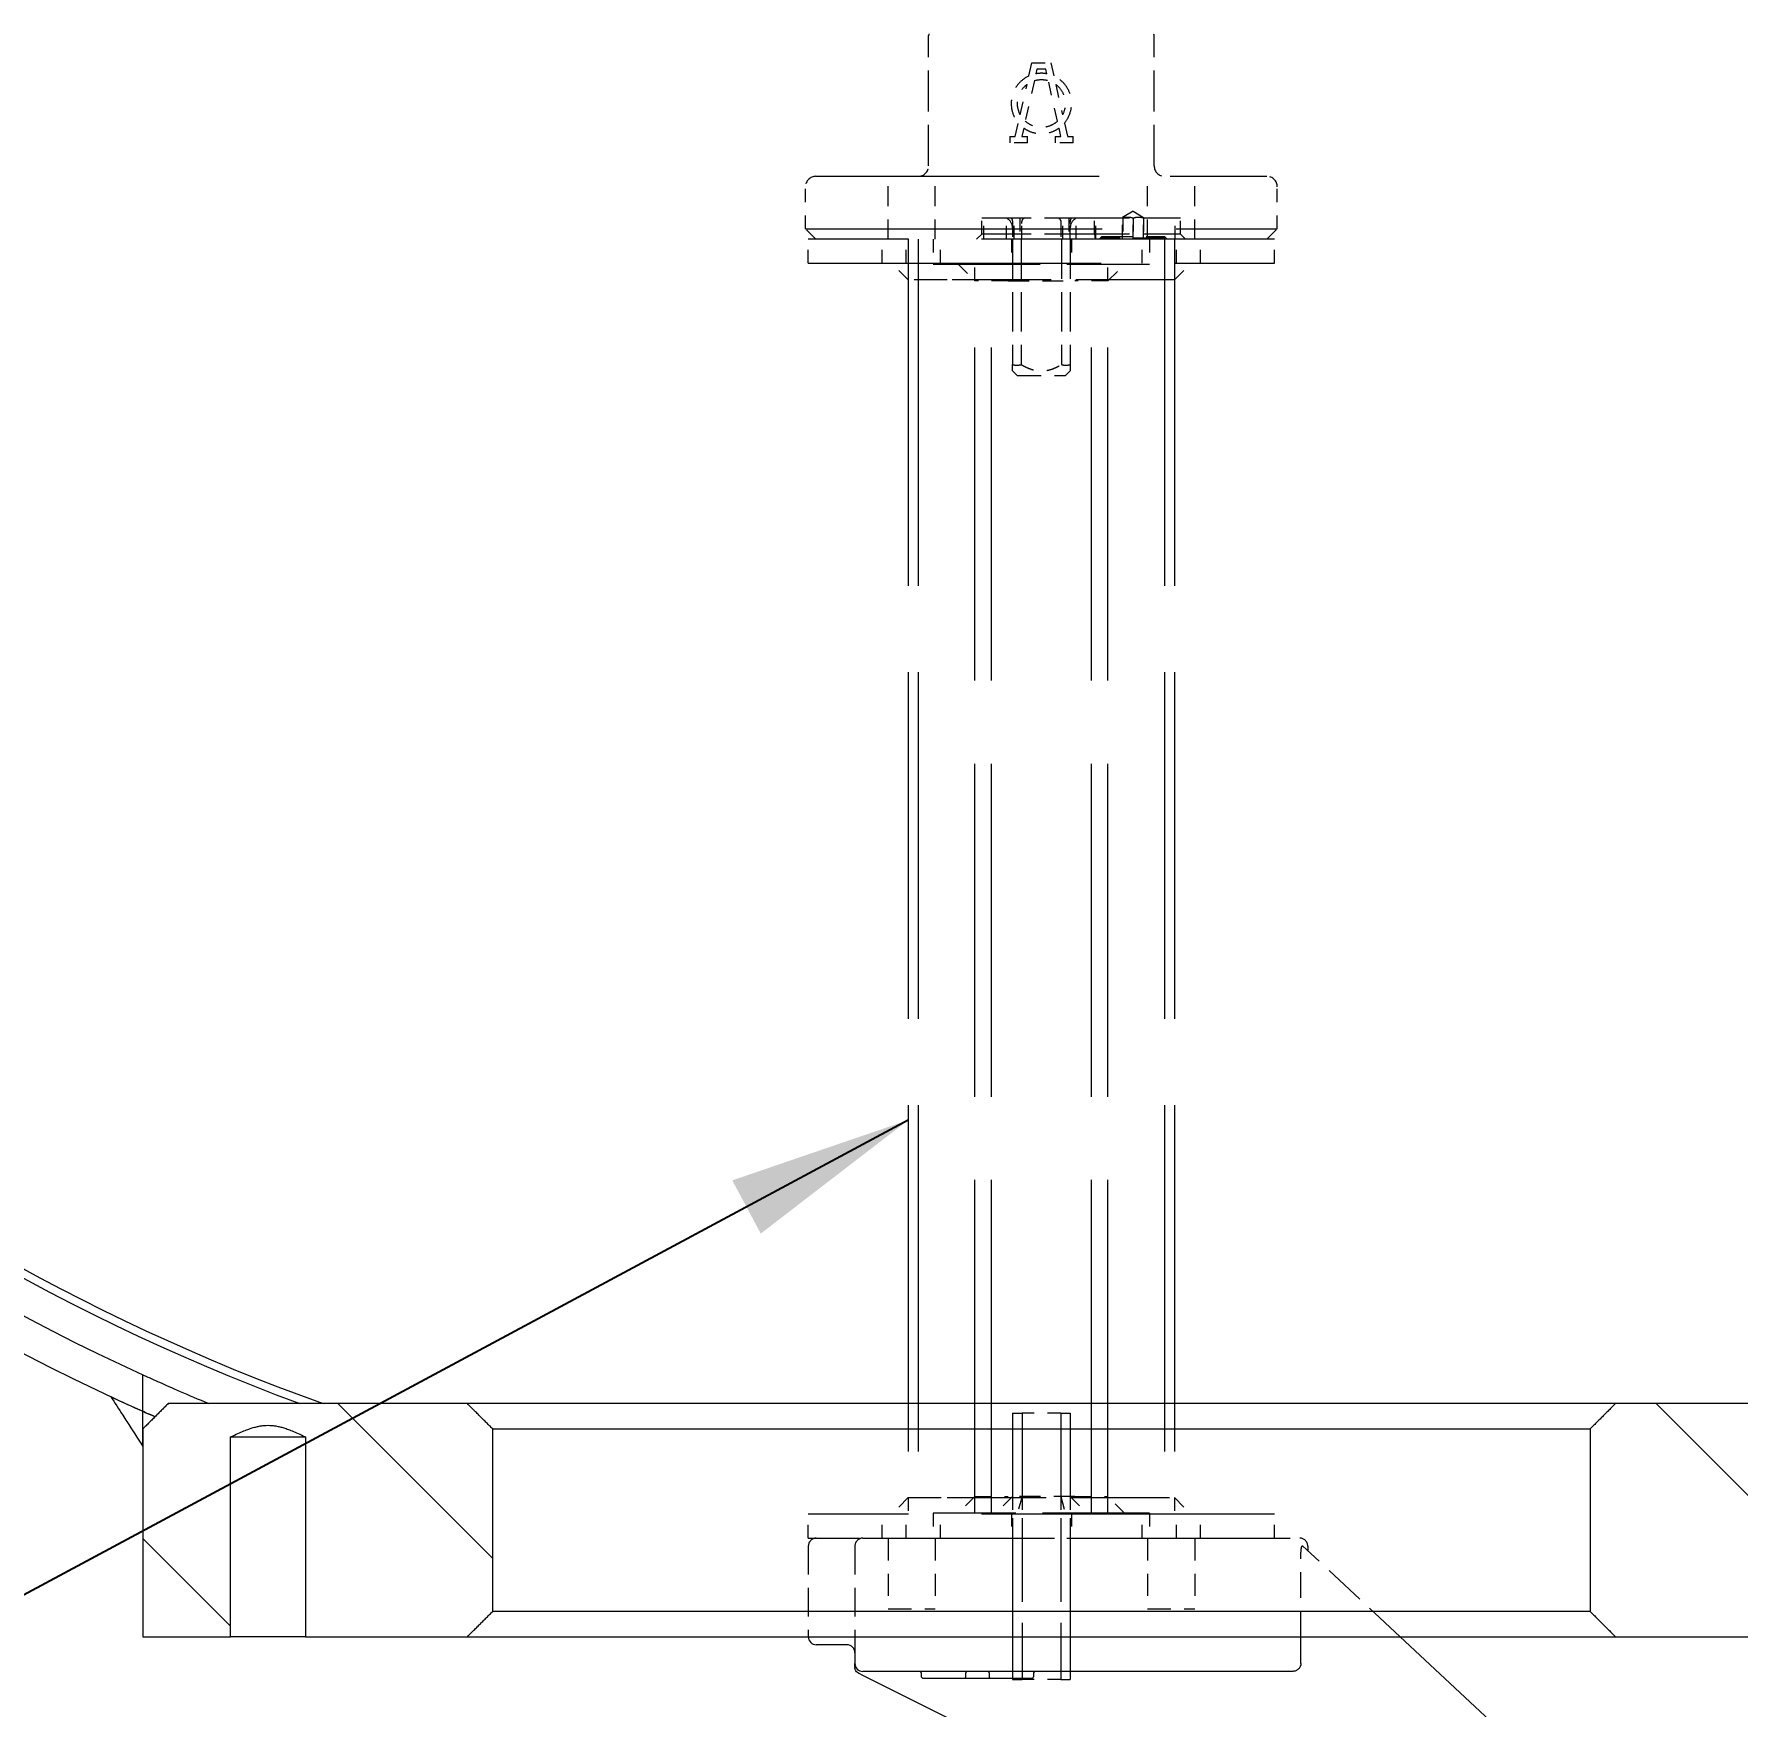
# Model space of a CAD drawing. Header units: inches. Extents: x 17 to 469, y 7 to 301.
# Drawn here: x 217.1 to 229.89, y 189.18 to 201.73 of the extents above; entities that cross this region are included whole.
import ezdxf

# ---------------------------------------------------------------- set-up
doc = ezdxf.new("R2010")
doc.units = ezdxf.units.IN
doc.header["$LTSCALE"] = 14
doc.header["$MEASUREMENT"] = 0
doc.linetypes.add('DASHED', pattern=[0.2067, 0.1654, -0.0413])
for name, color, linetype, lineweight in [('Dimension (ANSI)', 7, 'Continuous', 25), ('Hatch', 7, 'Continuous', 18), ('Hidden', 7, 'DASHED', 18), ('Symbol', 7, 'Continuous', 25), ('Visible', 7, 'Continuous', 18)]:
    doc.layers.add(name, color=color, linetype=linetype, lineweight=lineweight)
doc.styles.add('MEMCOR Medium', font='arial.ttf')
doc.styles.add('Standard D-E', font='arial.ttf')
doc.dimstyles.new('Default (ANSI)', dxfattribs={"dimscale": 14, "dimtxt": 0.15, "dimasz": 0.098425, "dimexe": 0.125, "dimexo": 0.0625, "dimgap": 0.031496, "dimtad": 0, "dimtih": 1, "dimtoh": 1, "dimdec": 4, "dimrnd": 1e-08, "dimzin": 3, "dimdsep": 46, "dimlunit": 5, "dimtxsty": 'MEMCOR Medium', "dimcen": 0.09, "dimdle": 0.393701, "dimclrd": 256, "dimclre": 256, "dimclrt": 256, "dimadec": 0, "dimazin": 1, "dimtfac": 0.8, "dimtofl": 0, "dimtmove": 0, "dimatfit": 3, "dimfxl": 1, "dimfrac": 1, "dimtolj": 1, "dimtzin": 4, "dimlwd": -1, "dimlwe": -1, "dimarcsym": 0})
doc.dimstyles.new('Default D-E$7', dxfattribs={"dimscale": 14, "dimtxt": 0.15, "dimasz": 0.098425, "dimexe": 0.125, "dimexo": 0.0625, "dimgap": 0.031496, "dimtad": 0, "dimtih": 1, "dimtoh": 1, "dimrnd": 1e-08, "dimzin": 4, "dimdsep": 46, "dimtxsty": 'Standard D-E', "dimcen": 0.09, "dimdle": 0.393701, "dimclrd": 256, "dimclre": 256, "dimclrt": 256, "dimadec": 0, "dimazin": 1, "dimtfac": 1, "dimtofl": 0, "dimtmove": 0, "dimatfit": 3, "dimfxl": 1, "dimtolj": 1, "dimtzin": 4, "dimlwd": -1, "dimlwe": -1, "dimarcsym": 0})

# ---------------------------------------------------------------- blocks, each defined once
blk = doc.blocks.new('*D30')
at = {"layer": 'Defpoints', "color": 0, "transparency": 16777216}
for p in [(244.691, 237.789), (204.529, 200.792), (244.691, 200.616)]:
    blk.add_point(p, dxfattribs=at)
at = {"layer": 'Dimension (ANSI)', "transparency": 16777216}
for p, q in [((204.529, 201.667), (204.529, 239.539)), ((244.691, 201.491), (244.691, 239.539)), ((205.907, 237.789), (216.211, 237.789)), ((243.313, 237.789), (233.009, 237.789))]:
    blk.add_line(p, q, dxfattribs=at)
for points in [[(205.907, 238.019), (205.907, 237.56), (204.529, 237.789)], [(243.313, 238.019), (243.313, 237.56), (244.691, 237.789)]]:
    blk.add_solid(points, dxfattribs=at)
at = {"layer": 'Dimension (ANSI)', "transparency": 16777216, "char_height": 2.1, "attachment_point": 5, "style": 'MEMCOR Medium'}
for s, insert in [('\\A1; 40{\\H0.8x;\\S3#16;} in', (224.61, 239.964)), ('\\A1;[1020.1 mm]', (224.61, 236.003))]:
    blk.add_mtext(s, dxfattribs=dict(at, insert=insert))
blk = doc.blocks.new('*D31')
at = {"layer": 'Defpoints', "color": 0, "transparency": 16777216}
for p in [(191.754, 226.72), (220.702, 226.72), (209.589, 192.028)]:
    blk.add_point(p, dxfattribs=at)
at = {"layer": 'Dimension (ANSI)', "transparency": 16777216}
for p, q in [((219.827, 226.72), (190.004, 226.72)), ((191.754, 225.343), (191.754, 213.322)), ((191.754, 193.406), (191.754, 205.427)), ((208.714, 192.028), (190.004, 192.028))]:
    blk.add_line(p, q, dxfattribs=at)
for points in [[(191.524, 225.343), (191.983, 225.343), (191.754, 226.72)], [(191.524, 193.406), (191.983, 193.406), (191.754, 192.028)]]:
    blk.add_solid(points, dxfattribs=at)
at = {"layer": 'Dimension (ANSI)', "transparency": 16777216, "char_height": 2.1, "attachment_point": 5, "style": 'MEMCOR Medium'}
for s, insert in [('\\A1; 34{\\H0.8x;\\S11#16;} in', (191.754, 211.535)), ('\\A1;[881.2 mm]', (191.754, 207.587))]:
    blk.add_mtext(s, dxfattribs=dict(at, insert=insert))

msp = doc.modelspace()

# ---------------------------------------------------------------- hatches: boundary and pattern name
at = {"layer": 'Hatch'}
h = msp.add_hatch(dxfattribs=at)
h.set_pattern_fill('ANSI31', color=256, scale=14, style=0)
edge = h.paths.add_edge_path()
edge.add_spline(control_points=[(241.1011, 206.45314), (241.06948, 206.42139), (241.03771, 206.38978), (240.97401, 206.32694), (240.94207, 206.2957), (240.90999, 206.2646)], knot_values=[-0.68189673, -0.68189673, -0.68189673, -0.68189673, -0.34045385, -0.34045385, 0, 0, 0, 0], degree=3, periodic=0)
edge.add_ellipse((224.66078, 206.45457), major_axis=(-0.18997, -16.2492), ratio=1, start_angle=25.201451, end_angle=90, ccw=False)
edge.add_line((231.40784, 191.67113), (231.40784, 191.39676))
edge.add_ellipse((224.66078, 206.45457), major_axis=(15.05781, 6.74705), ratio=1, start_angle=270, end_angle=270.918186)
edge.add_ellipse((224.66078, 206.45457), major_axis=(14.94776, 6.98748), ratio=1, start_angle=270, end_angle=294.48378)
edge.add_ellipse((224.66078, 206.45457), major_axis=(10.70777, 12.55404), ratio=1, start_angle=270, end_angle=270.86811)
edge.add_ellipse((224.66078, 206.45457), major_axis=(10.51634, 12.71483), ratio=1, start_angle=270, end_angle=289.187766)
edge.add_ellipse((224.66078, 206.45457), major_axis=(5.7532, 15.46483), ratio=1, start_angle=270, end_angle=270.86811)
edge.add_ellipse((224.66078, 206.45457), major_axis=(5.51823, 15.55022), ratio=1, start_angle=270, end_angle=289.533007)
edge.add_line((241.1611, 206.45313), (241.1011, 206.45314))
edge = h.paths.add_edge_path()
edge.add_spline(control_points=[(240.90999, 206.64455), (240.94207, 206.61345), (240.97401, 206.58221), (241.03771, 206.51936), (241.06948, 206.48775), (241.1011, 206.45601)], knot_values=[-0.6818968, -0.6818968, -0.6818968, -0.6818968, -0.34144291, -0.34144291, 0, 0, 0, 0], degree=3, periodic=0)
edge.add_line((241.1011, 206.45601), (241.1611, 206.45601))
edge.add_ellipse((224.66078, 206.45457), major_axis=(-0.00144, 16.50032), ratio=1, start_angle=270, end_angle=349.533007)
edge.add_ellipse((224.66078, 206.45457), major_axis=(-16.22601, 2.99618), ratio=1, start_angle=270, end_angle=270.86811)
edge.add_ellipse((224.66078, 206.45457), major_axis=(-16.26954, 2.75), ratio=1, start_angle=270, end_angle=289.187766)
edge.add_ellipse((224.66078, 206.45457), major_axis=(-16.26954, -2.75), ratio=1, start_angle=270, end_angle=270.86811)
edge.add_ellipse((224.66078, 206.45457), major_axis=(-16.22601, -2.99618), ratio=1, start_angle=270, end_angle=369.076015)
edge.add_ellipse((224.66078, 206.45457), major_axis=(5.51823, -15.55022), ratio=1, start_angle=270, end_angle=270.86811)
edge.add_ellipse((224.66078, 206.45457), major_axis=(5.7532, -15.46483), ratio=1, start_angle=270, end_angle=289.187766)
edge.add_ellipse((224.66078, 206.45457), major_axis=(10.51634, -12.71483), ratio=1, start_angle=270, end_angle=270.86811)
edge.add_ellipse((224.66078, 206.45457), major_axis=(10.70777, -12.55404), ratio=1, start_angle=270, end_angle=294.48378)
edge.add_ellipse((224.66078, 206.45457), major_axis=(14.94776, -6.98748), ratio=1, start_angle=270, end_angle=270.918186)
edge.add_line((217.91373, 191.39676), (217.91373, 191.67113))
edge.add_ellipse((224.66078, 206.45457), major_axis=(-14.78344, 6.74705), ratio=1, start_angle=205.201451, end_angle=450, ccw=False)
h = msp.add_hatch(dxfattribs=at)
h.set_pattern_fill('ANSI31', color=256, scale=14, angle=15, style=0)
edge = h.paths.add_edge_path()
edge.add_line((231.40784, 191.39676), (231.40784, 191.26457))
edge.add_line((231.40784, 191.26457), (231.40784, 191.13332))
edge.add_spline(control_points=[(231.40784, 191.13332), (231.44787, 191.1956), (231.48996, 191.26094), (231.56146, 191.37192), (231.60828, 191.44461), (231.64827, 191.50681)], knot_values=[-1.20600069, -1.20600069, -1.20600069, -1.20600069, -0.5634859, -0.5634859, 0, 0, 0, 0], degree=3, periodic=0)
edge.add_ellipse((224.66078, 206.45457), major_axis=(-14.94776, -6.98748), ratio=1, start_angle=89.081814, end_angle=90, ccw=False)
edge = h.paths.add_edge_path()
edge.add_spline(control_points=[(217.6733, 191.50681), (217.70301, 191.46021), (217.73339, 191.41308), (217.77331, 191.3513), (217.78412, 191.33458), (217.83372, 191.25791), (217.87393, 191.19575), (217.91373, 191.13332)], knot_values=[-1.08547293, -1.08547293, -1.08547293, -1.08547293, -0.69584375, -0.69584375, -0.5641112, -0.5641112, 0, 0, 0, 0], degree=3, periodic=0)
edge.add_line((217.91373, 191.13332), (217.91373, 191.26457))
edge.add_line((217.91373, 191.26457), (217.91373, 191.39676))
edge.add_ellipse((224.66078, 206.45457), major_axis=(-15.05781, 6.74705), ratio=1, start_angle=89.081814, end_angle=90, ccw=False)
edge = h.paths.add_edge_path()
edge.add_line((221.91078, 222.72411), (221.91078, 222.7644))
edge.add_line((221.91078, 222.7644), (221.91078, 222.97411))
edge.add_line((221.91078, 222.97411), (221.6646, 222.68058))
edge.add_ellipse((224.66078, 206.45457), major_axis=(16.22601, 2.99618), ratio=1, start_angle=89.13189, end_angle=90, ccw=False)
edge = h.paths.add_edge_path()
edge.add_line((237.21483, 195.7468), (237.59212, 195.81323))
edge.add_line((237.59212, 195.81323), (237.41051, 195.91809))
edge.add_line((237.41051, 195.91809), (237.37562, 195.93823))
edge.add_ellipse((224.66078, 206.45457), major_axis=(-10.51634, -12.71483), ratio=1, start_angle=89.13189, end_angle=90, ccw=False)
edge = h.paths.add_edge_path()
edge.add_line((240.12562, 200.70137), (240.16051, 200.68123))
edge.add_line((240.16051, 200.68123), (240.34212, 200.57637))
edge.add_line((240.34212, 200.57637), (240.21101, 200.93634))
edge.add_ellipse((224.66078, 206.45457), major_axis=(-5.51823, -15.55022), ratio=1, start_angle=89.13189, end_angle=90, ccw=False)
edge = h.paths.add_edge_path()
edge.add_line((209.11056, 200.93634), (208.97944, 200.57637))
edge.add_line((208.97944, 200.57637), (209.16106, 200.68123))
edge.add_line((209.16106, 200.68123), (209.19595, 200.70137))
edge.add_ellipse((224.66078, 206.45457), major_axis=(-5.7532, 15.46483), ratio=1, start_angle=89.13189, end_angle=90, ccw=False)
edge = h.paths.add_edge_path()
edge.add_line((227.41078, 222.97411), (227.41078, 222.7644))
edge.add_line((227.41078, 222.7644), (227.41078, 222.72411))
edge.add_ellipse((224.66078, 206.45457), major_axis=(16.26954, -2.75), ratio=1, start_angle=89.13189, end_angle=90, ccw=False)
edge.add_line((227.65696, 222.68058), (227.41078, 222.97411))
edge = h.paths.add_edge_path()
edge.add_line((211.94595, 195.93823), (211.91106, 195.91809))
edge.add_line((211.91106, 195.91809), (211.72944, 195.81323))
edge.add_line((211.72944, 195.81323), (212.10674, 195.7468))
edge.add_ellipse((224.66078, 206.45457), major_axis=(-10.70777, 12.55404), ratio=1, start_angle=89.13189, end_angle=90, ccw=False)
h = msp.add_hatch(dxfattribs=at)
h.set_pattern_fill('ANSI31', color=256, scale=14, angle=90.0002, style=0)
edge = h.paths.add_edge_path()
edge.add_line((231.40784, 191.26457), (231.21775, 191.45457))
edge.add_line((231.21775, 191.45457), (228.97118, 191.45457))
edge.add_line((228.97118, 191.45457), (228.78096, 191.26457))
edge.add_line((228.78096, 191.26457), (228.78096, 189.89457))
edge.add_line((228.78096, 189.89457), (228.97118, 189.70457))
edge.add_line((228.97118, 189.70457), (230.18686, 189.70457))
edge.add_line((230.18686, 189.70457), (230.18686, 191.20457))
edge.add_spline(control_points=[(230.18686, 191.20457), (230.46778, 191.34222), (230.74871, 191.20457)], knot_values=[0, 0, 0, 1.49426468, 1.49426468, 1.49426468], weights=[1, 1.72780448, 1], degree=2, periodic=0)
edge.add_line((230.74871, 191.20457), (230.74871, 189.70457))
edge.add_line((230.74871, 189.70457), (231.40784, 189.70457))
edge.add_line((231.40784, 189.70457), (231.40784, 191.13332))
edge.add_line((231.40784, 191.13332), (231.40784, 191.26457))
edge = h.paths.add_edge_path()
edge.add_line((218.10381, 191.45457), (217.91373, 191.26457))
edge.add_line((217.91373, 191.26457), (217.91373, 191.13332))
edge.add_line((217.91373, 191.13332), (217.91373, 189.70457))
edge.add_line((217.91373, 189.70457), (218.57286, 189.70457))
edge.add_line((218.57286, 189.70457), (218.57286, 191.20457))
edge.add_spline(control_points=[(218.57286, 191.20457), (218.85378, 191.34222), (219.13471, 191.20457)], knot_values=[0, 0, 0, 1.49426468, 1.49426468, 1.49426468], weights=[1, 1.72780448, 1], degree=2, periodic=0)
edge.add_line((219.13471, 191.20457), (219.13471, 189.70457))
edge.add_line((219.13471, 189.70457), (220.35039, 189.70457))
edge.add_line((220.35039, 189.70457), (220.54061, 189.89457))
edge.add_line((220.54061, 189.89457), (220.54061, 191.26457))
edge.add_line((220.54061, 191.26457), (220.35039, 191.45457))
edge.add_line((220.35039, 191.45457), (218.10381, 191.45457))

# ---------------------------------------------------------------- linework, layer by layer
at = {"layer": 'Hidden', "ltscale": 0.13309}
for p, q in [((223.81433, 200.74591), (223.81433, 201.72489)), ((225.50724, 200.74591), (225.50724, 201.72489))]:
    msp.add_line(p, q, dxfattribs=at)
at = {"layer": 'Hidden', "ltscale": 0.013518}
for p, q in [((224.56752, 201.42033), (224.58952, 201.51796)), ((224.73204, 201.51796), (224.75404, 201.42033))]:
    msp.add_line(p, q, dxfattribs=at)
at = {"layer": 'Hidden', "ltscale": 0.019312}
msp.add_line((224.58952, 201.51796), (224.73204, 201.51796), dxfattribs=at)
at = {"layer": 'Hidden', "ltscale": 0.042368}
for p, q in [((224.60848, 201.38536), (224.53987, 201.08093)), ((224.7817, 201.08093), (224.71309, 201.38536))]:
    msp.add_line(p, q, dxfattribs=at)
at = {"layer": 'Hidden', "ltscale": 0.004588}
for p, q in [((224.62762, 201.47032), (224.62005, 201.43671)), ((224.70152, 201.43671), (224.69395, 201.47032))]:
    msp.add_line(p, q, dxfattribs=at)
at = {"layer": 'Hidden', "ltscale": 0.008926}
msp.add_line((224.69395, 201.47032), (224.62762, 201.47032), dxfattribs=at)
at = {"layer": 'Hidden', "ltscale": 0.031673}
for p, q in [((224.50204, 201.12977), (224.55336, 201.35746)), ((224.76821, 201.35746), (224.81952, 201.12977))]:
    msp.add_line(p, q, dxfattribs=at)
at = {"layer": 'Hidden', "ltscale": 0.0141}
for p, q in [((224.46496, 200.9652), (224.48787, 201.0669)), ((224.83369, 201.0669), (224.85661, 200.9652))]:
    msp.add_line(p, q, dxfattribs=at)
at = {"layer": 'Hidden', "ltscale": 0.008884}
for p, q in [((224.5283, 201.02958), (224.51379, 200.9652)), ((224.80778, 200.9652), (224.79327, 201.02958))]:
    msp.add_line(p, q, dxfattribs=at)
at = {"layer": 'Hidden', "ltscale": 0.005854}
for p, q in [((224.42259, 200.9652), (224.46496, 200.9652)), ((224.85661, 200.9652), (224.89897, 200.9652))]:
    msp.add_line(p, q, dxfattribs=at)
at = {"layer": 'Hidden', "ltscale": 0.006381}
for p, q in [((224.42259, 200.9652), (224.42259, 200.91756)), ((224.55645, 200.91756), (224.55645, 200.9652)), ((224.76511, 200.9652), (224.76511, 200.91756)), ((224.89897, 200.91756), (224.89897, 200.9652))]:
    msp.add_line(p, q, dxfattribs=at)
at = {"layer": 'Hidden', "ltscale": 0.018499}
for p, q in [((224.55645, 200.91756), (224.42259, 200.91756)), ((224.89897, 200.91756), (224.76511, 200.91756))]:
    msp.add_line(p, q, dxfattribs=at)
at = {"layer": 'Hidden', "ltscale": 0.005767}
for p, q in [((224.51379, 200.9652), (224.55645, 200.9652)), ((224.76511, 200.9652), (224.80778, 200.9652))]:
    msp.add_line(p, q, dxfattribs=at)
at = {"layer": 'Hidden', "ltscale": 0.918854}
msp.add_line((222.96802, 200.66717), (226.35354, 200.66717), dxfattribs=at)
at = {"layer": 'Hidden', "ltscale": 0.064175}
for p, q in [((223.50926, 200.19473), (223.50926, 200.66717)), ((223.86359, 200.19473), (223.86359, 200.66717)), ((225.45798, 200.19473), (225.45798, 200.66717)), ((225.81231, 200.19473), (225.81231, 200.66717))]:
    msp.add_line(p, q, dxfattribs=at)
at = {"layer": 'Hidden', "ltscale": 0.04275}
for p, q in [((222.88928, 200.27347), (222.88928, 200.58843)), ((226.43228, 200.27347), (226.43228, 200.58843))]:
    msp.add_line(p, q, dxfattribs=at)
at = {"layer": 'Hidden', "ltscale": 0.162568}
for p, q in [((225.0597, 200.35221), (224.21295, 200.35221)), ((225.0597, 200.2341), (224.21295, 200.2341))]:
    msp.add_line(p, q, dxfattribs=at)
at = {"layer": 'Hidden', "ltscale": 0.015969}
for p, q in [((224.21295, 200.2341), (224.21295, 200.35221)), ((225.0597, 200.2341), (225.0597, 200.35221)), ((225.70409, 200.2341), (225.70409, 200.35221))]:
    msp.add_line(p, q, dxfattribs=at)
at = {"layer": 'Hidden', "ltscale": 0.021325}
for p, q in [((224.22771, 200.19473), (224.22771, 200.35221)), ((224.39897, 200.19473), (224.39897, 200.35221)), ((224.4552, 200.19473), (224.4552, 200.35221)), ((224.49867, 200.35221), (224.49867, 200.19473)), ((224.82289, 200.19473), (224.82289, 200.35221)), ((224.86637, 200.35221), (224.86637, 200.19473)), ((224.92259, 200.19473), (224.92259, 200.35221)), ((225.06939, 200.19473), (225.06939, 200.35221)), ((225.66472, 200.19473), (225.66472, 200.35221))]:
    msp.add_line(p, q, dxfattribs=at)
at = {"layer": 'Hidden', "ltscale": 0.121852}
for p, q in [((225.70409, 200.35221), (225.0597, 200.35221)), ((225.70409, 200.2341), (225.0597, 200.2341))]:
    msp.add_line(p, q, dxfattribs=at)
at = {"layer": 'Hidden', "ltscale": 0.01227}
for q in [(225.27102, 200.35918), (225.4285, 200.35918)]:
    msp.add_line((225.34976, 200.40464), q, dxfattribs=at)
at = {"layer": 'Hidden', "ltscale": 0.006147}
for p, q in [((225.27102, 200.35221), (225.27102, 200.35918)), ((225.4285, 200.35918), (225.4285, 200.35221))]:
    msp.add_line(p, q, dxfattribs=at)
at = {"layer": 'Hidden', "ltscale": 0.020254}
for p, q in [((225.27102, 200.2026), (225.27102, 200.35221)), ((225.27122, 200.35221), (225.27122, 200.2026)), ((225.34956, 200.2026), (225.34956, 200.35221)), ((225.34996, 200.35221), (225.34996, 200.2026)), ((225.4283, 200.2026), (225.4283, 200.35221)), ((225.4285, 200.35221), (225.4285, 200.2026))]:
    msp.add_line(p, q, dxfattribs=at)
at = {"layer": 'Hidden', "ltscale": 0.961596}
msp.add_line((222.88928, 200.27347), (226.43228, 200.27347), dxfattribs=at)
at = {"layer": 'Hidden', "ltscale": 0.01505}
for p, q in [((222.96802, 200.19473), (222.88928, 200.27347)), ((226.35354, 200.19473), (226.43228, 200.27347))]:
    msp.add_line(p, q, dxfattribs=at)
at = {"layer": 'Hidden', "ltscale": 0.007475}
for p, q in [((224.21295, 200.2341), (224.17358, 200.19473)), ((225.70409, 200.2341), (225.74346, 200.19473))]:
    msp.add_line(p, q, dxfattribs=at)
at = {"layer": 'Hidden', "ltscale": 0.015949}
for p, q in [((224.44425, 200.31269), (224.44425, 200.19473)), ((224.51362, 200.19473), (224.51362, 200.31269)), ((224.80795, 200.31269), (224.80795, 200.19473)), ((224.87732, 200.19473), (224.87732, 200.31269))]:
    msp.add_line(p, q, dxfattribs=at)
at = {"layer": 'Hidden', "ltscale": 0.010665}
msp.add_line((225.0597, 200.2341), (225.06505, 200.19473), dxfattribs=at)
at = {"layer": 'Hidden', "ltscale": 0.949925}
for p, q in [((226.41078, 200.19473), (222.91078, 200.19473)), ((222.91078, 200.01543), (226.41078, 200.01543)), ((226.41078, 190.62403), (222.91078, 190.62403))]:
    msp.add_line(p, q, dxfattribs=at)
at = {"layer": 'Hidden', "ltscale": 0.024294}
for p, q in [((222.91078, 200.01543), (222.91078, 200.19473)), ((223.46623, 200.01543), (223.46623, 200.19473)), ((223.64578, 200.01543), (223.64578, 200.19473)), ((223.90373, 200.01543), (223.90373, 200.19473)), ((225.41784, 200.01543), (225.41784, 200.19473)), ((225.67578, 200.01543), (225.67578, 200.19473)), ((225.85534, 200.01543), (225.85534, 200.19473)), ((226.41078, 200.01543), (226.41078, 200.19473)), ((222.91078, 190.44473), (222.91078, 190.62403)), ((223.46623, 190.44473), (223.46623, 190.62403)), ((223.64578, 190.44473), (223.64578, 190.62403)), ((223.90373, 190.44473), (223.90373, 190.62403)), ((225.41784, 190.44473), (225.41784, 190.62403)), ((225.67578, 190.44473), (225.67578, 190.62403)), ((225.85534, 190.44473), (225.85534, 190.62403)), ((226.41078, 190.44473), (226.41078, 190.62403))]:
    msp.add_line(p, q, dxfattribs=at)
at = {"layer": 'Hidden', "ltscale": 1.123091}
for p, q in [((223.66078, 200.19473), (223.66078, 190.44473)), ((223.73548, 200.19473), (223.73548, 190.44473)), ((225.58608, 200.19473), (225.58608, 190.44473)), ((225.66078, 200.19473), (225.66078, 190.44473))]:
    msp.add_line(p, q, dxfattribs=at)
at = {"layer": 'Hidden', "ltscale": 0.025409}
for p, q in [((223.84828, 200.19473), (223.84828, 200.00723)), ((224.43578, 200.19473), (224.43578, 200.00723)), ((224.88578, 200.19473), (224.88578, 200.00723)), ((225.47328, 200.19473), (225.47328, 200.00723)), ((223.84828, 190.63273), (223.84828, 190.44523)), ((224.43578, 190.63273), (224.43578, 190.44523)), ((224.88578, 190.63273), (224.88578, 190.44523)), ((225.47328, 190.63273), (225.47328, 190.44523))]:
    msp.add_line(p, q, dxfattribs=at)
at = {"layer": 'Hidden', "ltscale": 0.127926}
for p, q in [((224.44425, 200.19473), (224.44425, 199.2537)), ((224.50962, 200.19473), (224.50962, 199.2537)), ((224.81194, 200.19473), (224.81194, 199.2537)), ((224.87732, 200.19473), (224.87732, 199.2537))]:
    msp.add_line(p, q, dxfattribs=at)
at = {"layer": 'Hidden', "ltscale": 0.003687}
for p, q in [((225.11354, 200.21441), (225.09385, 200.19473)), ((225.58598, 200.21441), (225.60567, 200.19473))]:
    msp.add_line(p, q, dxfattribs=at)
at = {"layer": 'Hidden', "ltscale": 0.100864}
for p, q in [((225.11354, 200.21441), (225.58598, 200.21441)), ((225.58598, 200.2026), (225.11354, 200.2026))]:
    msp.add_line(p, q, dxfattribs=at)
at = {"layer": 'Hidden', "ltscale": 0.001507}
for p, q in [((225.11354, 200.2026), (225.11354, 200.21441)), ((225.58598, 200.2026), (225.58598, 200.21441))]:
    msp.add_line(p, q, dxfattribs=at)
at = {"layer": 'Hidden', "ltscale": 0.02395}
for p, q in [((223.66078, 199.89043), (223.53578, 200.01543)), ((224.03578, 200.00723), (224.16078, 199.88223)), ((225.16078, 199.88223), (225.28578, 200.00723)), ((225.66078, 199.89043), (225.78578, 200.01543)), ((224.16078, 190.75773), (224.03578, 190.63273)), ((225.28578, 190.63273), (225.16078, 190.75773)), ((223.66078, 190.74903), (223.53578, 190.62403)), ((225.66078, 190.74903), (225.78578, 190.62403))]:
    msp.add_line(p, q, dxfattribs=at)
at = {"layer": 'Hidden', "ltscale": 0.016906}
for p, q in [((223.66078, 200.01543), (223.66078, 199.89043)), ((224.16078, 199.88223), (224.16078, 200.00723)), ((225.16078, 199.88223), (225.16078, 200.00723)), ((225.66078, 200.01543), (225.66078, 199.89043)), ((224.16078, 190.63273), (224.16078, 190.75773)), ((224.44478, 190.75773), (224.44478, 190.63273)), ((224.51517, 190.75773), (224.51517, 190.63273)), ((224.8064, 190.75773), (224.8064, 190.63273)), ((224.87678, 190.75773), (224.87678, 190.63273)), ((225.16078, 190.63273), (225.16078, 190.75773)), ((223.66078, 190.74903), (223.66078, 190.62403)), ((225.66078, 190.74903), (225.66078, 190.62403))]:
    msp.add_line(p, q, dxfattribs=at)
at = {"layer": 'Hidden', "ltscale": 0.347173}
for p, q in [((223.84828, 200.00723), (225.47328, 200.00723)), ((225.47328, 190.63273), (223.84828, 190.63273)), ((223.84828, 190.44523), (225.47328, 190.44523))]:
    msp.add_line(p, q, dxfattribs=at)
at = {"layer": 'Hidden', "ltscale": 1.079837}
for p, q in [((224.16078, 190.63273), (224.16078, 200.00723)), ((224.28578, 190.63273), (224.28578, 200.00723)), ((225.03578, 190.63273), (225.03578, 200.00723)), ((225.16078, 190.63273), (225.16078, 200.00723))]:
    msp.add_line(p, q, dxfattribs=at)
at = {"layer": 'Hidden', "ltscale": 0.106753}
for p, q in [((223.95368, 199.89043), (223.66078, 199.89043)), ((223.66078, 190.74903), (223.95368, 190.74903))]:
    msp.add_line(p, q, dxfattribs=at)
at = {"layer": 'Hidden', "ltscale": 0.32046}
for p, q in [((225.66078, 199.89043), (223.95368, 199.89043)), ((223.95368, 190.74903), (225.66078, 190.74903))]:
    msp.add_line(p, q, dxfattribs=at)
at = {"layer": 'Hidden', "ltscale": 0.053327}
for p, q in [((224.41078, 199.88223), (224.16078, 199.88223)), ((225.16078, 199.88223), (224.91078, 199.88223)), ((224.16078, 190.75773), (224.41078, 190.75773)), ((224.91078, 190.75773), (225.16078, 190.75773))]:
    msp.add_line(p, q, dxfattribs=at)
at = {"layer": 'Hidden', "ltscale": 0.067925}
for p, q in [((224.41078, 199.88223), (224.91078, 199.88223)), ((224.91078, 190.75773), (224.41078, 190.75773))]:
    msp.add_line(p, q, dxfattribs=at)
at = {"layer": 'Hidden', "ltscale": 0.02171}
for p, q in [((224.44425, 199.20616), (224.44425, 199.2537)), ((224.87732, 199.2537), (224.87732, 199.20616))]:
    msp.add_line(p, q, dxfattribs=at)
at = {"layer": 'Hidden', "ltscale": 0.006717}
for p, q in [((224.47968, 199.17073), (224.44425, 199.20616)), ((224.84189, 199.17073), (224.87732, 199.20616))]:
    msp.add_line(p, q, dxfattribs=at)
at = {"layer": 'Hidden', "ltscale": 0.077305}
msp.add_line((224.47968, 199.17073), (224.84189, 199.17073), dxfattribs=at)
at = {"layer": 'Hidden', "ltscale": 0.272}
for p, q in [((224.44478, 191.38273), (224.44478, 189.38273)), ((224.51517, 191.38273), (224.51517, 189.38273)), ((224.8064, 191.38273), (224.8064, 189.38273)), ((224.87678, 191.38273), (224.87678, 189.38273))]:
    msp.add_line(p, q, dxfattribs=at)
at = {"layer": 'Hidden', "ltscale": 0.013526}
for p, q in [((224.44478, 191.38273), (224.51517, 191.38273)), ((224.8064, 191.38273), (224.87678, 191.38273)), ((224.44478, 189.38273), (224.51517, 189.38273)), ((224.8064, 189.38273), (224.87678, 189.38273))]:
    msp.add_line(p, q, dxfattribs=at)
at = {"layer": 'Hidden', "ltscale": 0.039522}
for p, q in [((224.8064, 191.38273), (224.51517, 191.38273)), ((224.8064, 189.38273), (224.51517, 189.38273))]:
    msp.add_line(p, q, dxfattribs=at)
at = {"layer": 'Hidden', "ltscale": 0.024396}
for p, q in [((224.44478, 190.75773), (224.31978, 190.63273)), ((224.51517, 190.75773), (224.48098, 190.63273)), ((224.8064, 190.75773), (224.84059, 190.63273)), ((224.87678, 190.75773), (225.00178, 190.63273))]:
    msp.add_line(p, q, dxfattribs=at)
at = {"layer": 'Hidden', "ltscale": 0.166238}
msp.add_line((222.91078, 190.44473), (223.32078, 190.44473), dxfattribs=at)
at = {"layer": 'Hidden', "ltscale": 0.092414}
msp.add_line((222.91078, 190.38473), (222.91078, 189.70473), dxfattribs=at)
at = {"layer": 'Hidden', "ltscale": 0.092435}
msp.add_line((223.26078, 190.38473), (223.26078, 189.70457), dxfattribs=at)
at = {"layer": 'Hidden', "ltscale": 0.007178}
msp.add_line((223.32078, 190.44473), (223.34158, 190.44473), dxfattribs=at)
at = {"layer": 'Hidden', "ltscale": 0.611852}
msp.add_line((223.34158, 190.44473), (226.60078, 190.44473), dxfattribs=at)
at = {"layer": 'Hidden', "ltscale": 0.072006}
for p, q in [((223.50939, 190.44473), (223.50939, 189.91473)), ((223.86339, 190.44473), (223.86339, 189.91473)), ((225.45818, 190.44473), (225.45818, 189.91473)), ((225.81218, 190.44473), (225.81218, 189.91473))]:
    msp.add_line(p, q, dxfattribs=at)
at = {"layer": 'Hidden', "ltscale": 0.13595}
for p, q in [((224.44428, 190.44473), (224.44428, 189.44473)), ((224.87728, 190.44473), (224.87728, 189.44473))]:
    msp.add_line(p, q, dxfattribs=at)
at = {"layer": 'Hidden', "ltscale": 0.136082}
msp.add_line((227.35432, 189.70457), (226.62233, 190.38732), dxfattribs=at)
at = {"layer": 'Hidden', "ltscale": 0.004427}
msp.add_line((226.66078, 190.38473), (226.66078, 190.35146), dxfattribs=at)
at = {"layer": 'Hidden', "ltscale": 0.083253}
msp.add_line((226.6095, 189.70457), (226.6095, 190.31724), dxfattribs=at)
at = {"layer": 'Hidden', "ltscale": 0.075552}
for p, q in [((223.50939, 189.91473), (223.86339, 189.91473)), ((225.45818, 189.91473), (225.81218, 189.91473))]:
    msp.add_line(p, q, dxfattribs=at)
at = {"layer": 'Hidden', "ltscale": 0.003981}
msp.add_line((224.26844, 189.43473), (224.26844, 189.40473), dxfattribs=at)
at = {"layer": 'Hidden', "ltscale": 0.001302}
for centre, start, end in [((223.83401, 201.72489), 150, 180), ((225.48756, 201.72489), 0, 30)]:
    msp.add_arc(centre, 0.01969, start, end, dxfattribs=at)
at = {"layer": 'Hidden', "ltscale": 0.016727}
for centre, start, end in [((223.73559, 200.74591), 270, 0), ((225.58598, 200.74591), 180, 270), ((222.96802, 200.58843), 90, 180), ((226.35354, 200.58843), 0, 90)]:
    msp.add_arc(centre, 0.07874, start, end, dxfattribs=at)
at = {"layer": 'Hidden', "ltscale": 0.012025}
for centre, start, end in [((224.36551, 200.28093), 0, 64.849337), ((224.95606, 200.28093), 115.150663, 180)]:
    msp.add_arc(centre, 0.07874, start, end, dxfattribs=at)
at = {"layer": 'Hidden', "ltscale": 0.012722}
for centre, start, end in [((222.97078, 190.38473), 90, 180), ((223.32078, 190.38473), 90, 180), ((226.60078, 190.38473), 0, 90)]:
    msp.add_arc(centre, 0.06, start, end, dxfattribs=at)
at = {"layer": 'Hidden'}
msp.add_arc((222.97078, 189.70473), 0.06, 180, 180.150383, dxfattribs=at)
at = {"layer": 'Hidden', "ltscale": 0.002037}
for centre, start, end in [((224.25844, 189.43473), 0, 90), ((224.27844, 189.40473), 180, 270)]:
    msp.add_arc(centre, 0.01, start, end, dxfattribs=at)
at = {"layer": 'Hidden', "ltscale": 0.057266}
for points, knots in [([(224.56752, 201.42033), (224.54207, 201.40885), (224.51897, 201.39252), (224.48037, 201.35392), (224.46294, 201.32851), (224.43976, 201.27268), (224.43401, 201.24225), (224.43401, 201.21363), (224.43401, 201.18501), (224.43976, 201.15457), (224.46045, 201.10474), (224.47309, 201.08432), (224.48787, 201.0669)], [-0.63773141, -0.63773141, -0.63773141, -0.63773141, -0.43617685, -0.43617685, -0.21808842, -0.21808842, 0, 0, 0, 0.21808842, 0.21808842, 0.38930957, 0.38930957, 0.38930957, 0.38930957]), ([(224.83369, 201.0669), (224.84848, 201.08432), (224.86112, 201.10474), (224.88181, 201.15457), (224.88756, 201.18501), (224.88756, 201.24225), (224.88181, 201.27268), (224.85863, 201.32851), (224.8412, 201.35392), (224.8026, 201.39252), (224.7795, 201.40885), (224.75404, 201.42033)], [1.3552505, 1.3552505, 1.3552505, 1.3552505, 1.52647165, 1.52647165, 1.74456007, 1.74456007, 1.9626485, 1.9626485, 2.18073692, 2.18073692, 2.38229148, 2.38229148, 2.38229148, 2.38229148])]:
    msp.add_open_spline(points, degree=3, knots=knots, dxfattribs=at)
at = {"layer": 'Hidden', "ltscale": 0.01435}
msp.add_open_spline([(224.60848, 201.38536), (224.62575, 201.39062), (224.64369, 201.39315), (224.67788, 201.39315), (224.69582, 201.39062), (224.71309, 201.38536)], degree=3, knots=[0.558991323, 0.558991323, 0.558991323, 0.558991323, 0.689228714, 0.689228714, 0.819466106, 0.819466106, 0.819466106, 0.819466106], dxfattribs=at)
at = {"layer": 'Hidden', "ltscale": 0.011049}
msp.add_open_spline([(224.70152, 201.43671), (224.68784, 201.43921), (224.67411, 201.4404), (224.64746, 201.4404), (224.63373, 201.43921), (224.62005, 201.43671)], degree=3, knots=[2.515290305, 2.515290305, 2.515290305, 2.515290305, 2.61684011, 2.61684011, 2.718389916, 2.718389916, 2.718389916, 2.718389916], dxfattribs=at)
at = {"layer": 'Hidden', "ltscale": 0.034552}
for points, knots in [([(224.50204, 201.12977), (224.49946, 201.13467), (224.49709, 201.1397), (224.48579, 201.16694), (224.48126, 201.19101), (224.48126, 201.21363), (224.48126, 201.23624), (224.48579, 201.26031), (224.50413, 201.30453), (224.51794, 201.32467), (224.5398, 201.34653), (224.54633, 201.35222), (224.55336, 201.35746)], [-0.212313574, -0.212313574, -0.212313574, -0.212313574, -0.172312753, -0.172312753, 0, 0, 0, 0.172312753, 0.172312753, 0.344625507, 0.344625507, 0.409186376, 0.409186376, 0.409186376, 0.409186376]), ([(224.76821, 201.35746), (224.77524, 201.35222), (224.78177, 201.34653), (224.80363, 201.32467), (224.81744, 201.30453), (224.83578, 201.26031), (224.84031, 201.23624), (224.84031, 201.19101), (224.83578, 201.16694), (224.82448, 201.1397), (224.82211, 201.13467), (224.81952, 201.12977)], [0.969271053, 0.969271053, 0.969271053, 0.969271053, 1.033831922, 1.033831922, 1.206144675, 1.206144675, 1.378457429, 1.378457429, 1.550770182, 1.550770182, 1.590771003, 1.590771003, 1.590771003, 1.590771003])]:
    msp.add_open_spline(points, degree=3, knots=knots, dxfattribs=at)
at = {"layer": 'Hidden', "ltscale": 0.038522}
msp.add_open_spline([(224.5283, 201.02958), (224.54224, 201.01955), (224.55763, 201.01092), (224.60173, 200.9926), (224.63217, 200.98685), (224.6894, 200.98685), (224.71983, 200.9926), (224.76394, 201.01092), (224.77933, 201.01955), (224.79327, 201.02958)], degree=3, knots=[0.527769059, 0.527769059, 0.527769059, 0.527769059, 0.654228442, 0.654228442, 0.872280037, 0.872280037, 1.090331632, 1.090331632, 1.216791015, 1.216791015, 1.216791015, 1.216791015], dxfattribs=at)
at = {"layer": 'Hidden', "ltscale": 0.036085}
msp.add_open_spline([(224.7817, 201.08093), (224.76689, 201.06743), (224.74897, 201.05585), (224.70747, 201.03863), (224.6834, 201.0341), (224.63817, 201.0341), (224.6141, 201.03863), (224.57259, 201.05585), (224.55468, 201.06743), (224.53987, 201.08093)], degree=3, knots=[1.744203126, 1.744203126, 1.744203126, 1.744203126, 1.895384539, 1.895384539, 2.067686143, 2.067686143, 2.239987747, 2.239987747, 2.39116916, 2.39116916, 2.39116916, 2.39116916], dxfattribs=at)
at = {"layer": 'Hidden', "ltscale": 0.006291}
for points, knots in [([(224.43378, 200.35221), (224.43378, 200.35221), (224.43378, 200.35221), (224.43378, 200.35221), (224.43378, 200.35221), (224.43379, 200.35221), (224.43379, 200.35221), (224.4338, 200.35221), (224.43381, 200.35221), (224.43385, 200.3522), (224.43387, 200.3522), (224.43394, 200.35218), (224.43399, 200.35216), (224.43413, 200.3521), (224.43422, 200.35206), (224.43451, 200.35189), (224.4347, 200.35174), (224.43527, 200.35125), (224.43565, 200.35083), (224.43679, 200.34936), (224.43752, 200.3481), (224.43952, 200.34396), (224.44082, 200.34021), (224.44335, 200.32913), (224.44425, 200.32134), (224.44425, 200.31269)], [-0.0000051686, -0.0000051686, -0.0000051686, -0.0000051686, 0, 0, 0.0000066517, 0.0000066517, 0.0000668195, 0.0000668195, 0.0001999961, 0.0001999961, 0.0005044481, 0.0005044481, 0.0011427353, 0.0011427353, 0.0024461186, 0.0024461186, 0.0051121479, 0.0051121479, 0.0106705016, 0.0106705016, 0.0227529882, 0.0227529882, 0.0477348518, 0.0477348518, 0.0824256113, 0.0824256113, 0.0824256113, 0.0824256113]), ([(224.51362, 200.31269), (224.51362, 200.32134), (224.51493, 200.32913), (224.51878, 200.34021), (224.52081, 200.34396), (224.52404, 200.3481), (224.52524, 200.34936), (224.52714, 200.35083), (224.52778, 200.35125), (224.52876, 200.35174), (224.52909, 200.35189), (224.52958, 200.35206), (224.52974, 200.3521), (224.52999, 200.35216), (224.53007, 200.35218), (224.53019, 200.3522), (224.53023, 200.3522), (224.53029, 200.35221), (224.5303, 200.35221), (224.53033, 200.35221), (224.53033, 200.35221), (224.53034, 200.35221), (224.53034, 200.35221), (224.53034, 200.35221), (224.53034, 200.35221), (224.53035, 200.35221)], [0, 0, 0, 0, 0.065867814, 0.065867814, 0.113306133, 0.113306133, 0.136248692, 0.136248692, 0.146801964, 0.146801964, 0.151864172, 0.151864172, 0.154339846, 0.154339846, 0.155552684, 0.155552684, 0.156131387, 0.156131387, 0.156384515, 0.156384515, 0.156498615, 0.156498615, 0.156511336, 0.156511336, 0.156516741, 0.156516741, 0.156516741, 0.156516741]), ([(224.79122, 200.35221), (224.79122, 200.35221), (224.79122, 200.35221), (224.79122, 200.35221), (224.79123, 200.35221), (224.79123, 200.35221), (224.79124, 200.35221), (224.79127, 200.35221), (224.79128, 200.35221), (224.79134, 200.3522), (224.79138, 200.3522), (224.7915, 200.35218), (224.79158, 200.35216), (224.79182, 200.3521), (224.79199, 200.35206), (224.79248, 200.35189), (224.79281, 200.35174), (224.79378, 200.35125), (224.79443, 200.35083), (224.79633, 200.34936), (224.79752, 200.3481), (224.80076, 200.34396), (224.80279, 200.34021), (224.80664, 200.32913), (224.80795, 200.32134), (224.80795, 200.31269)], [-0.0000051686, -0.0000051686, -0.0000051686, -0.0000051686, 0, 0, 0.0000066517, 0.0000066517, 0.0000668196, 0.0000668196, 0.0001999964, 0.0001999964, 0.0005044488, 0.0005044488, 0.001142737, 0.001142737, 0.0024461223, 0.0024461223, 0.0051121556, 0.0051121556, 0.0106705177, 0.0106705177, 0.0227530226, 0.0227530226, 0.0477349238, 0.0477349238, 0.0824257357, 0.0824257357, 0.0824257357, 0.0824257357]), ([(224.87732, 200.31269), (224.87732, 200.32134), (224.87822, 200.32913), (224.88074, 200.34021), (224.88205, 200.34396), (224.88405, 200.3481), (224.88478, 200.34936), (224.88592, 200.35083), (224.8863, 200.35125), (224.88687, 200.35174), (224.88706, 200.35189), (224.88734, 200.35206), (224.88744, 200.3521), (224.88758, 200.35216), (224.88763, 200.35218), (224.8877, 200.3522), (224.88772, 200.3522), (224.88775, 200.35221), (224.88776, 200.35221), (224.88778, 200.35221), (224.88778, 200.35221), (224.88779, 200.35221), (224.88779, 200.35221), (224.88779, 200.35221), (224.88779, 200.35221), (224.88779, 200.35221)], [0, 0, 0, 0, 0.065867814, 0.065867814, 0.113306133, 0.113306133, 0.136248692, 0.136248692, 0.146801964, 0.146801964, 0.151864172, 0.151864172, 0.154339846, 0.154339846, 0.155552684, 0.155552684, 0.156131387, 0.156131387, 0.156384515, 0.156384515, 0.156498615, 0.156498615, 0.156511336, 0.156511336, 0.156516741, 0.156516741, 0.156516741, 0.156516741])]:
    msp.add_open_spline(points, degree=3, knots=knots, dxfattribs=at)
at = {"layer": 'Hidden', "ltscale": 0.012395}
for points in [[(225.34956, 200.35221), (225.31039, 200.36522), (225.27122, 200.35221)], [(225.4283, 200.35221), (225.38913, 200.36522), (225.34996, 200.35221)]]:
    msp.add_rational_spline(points, [1, 1.15325, 1], degree=2, dxfattribs=at)
at = {"layer": 'Hidden', "ltscale": 0.012543}
for points in [[(224.44425, 199.2537), (224.47694, 199.24561), (224.50962, 199.2537)], [(224.81194, 199.2537), (224.84463, 199.24561), (224.87732, 199.2537)]]:
    msp.add_rational_spline(points, [1.09709068536, 1.1142963528, 1.09709068536], degree=2, dxfattribs=at)
at = {"layer": 'Hidden', "ltscale": 0.043519}
msp.add_rational_spline([(224.50962, 199.2537), (224.66078, 199.16718), (224.81194, 199.2537)], [1.105871148, 1.34867430655, 1.105871148], degree=2, dxfattribs=at)
at = {"layer": 'Hidden', "ltscale": 0.01093}
msp.add_open_spline([(226.6095, 190.31724), (226.6095, 190.32714), (226.60982, 190.33788), (226.61131, 190.3578), (226.61247, 190.36698), (226.61492, 190.37841), (226.61607, 190.38226), (226.61732, 190.38473)], degree=3, knots=[0, 0, 0, 0, 0.075473621, 0.075473621, 0.150947243, 0.150947243, 0.198425568, 0.198425568, 0.198425568, 0.198425568], dxfattribs=at)
at = {"layer": 'Hidden', "ltscale": 0.003395}
msp.add_open_spline([(226.61732, 190.38473), (226.61824, 190.38654), (226.6191, 190.38768), (226.62081, 190.38829), (226.62158, 190.38802), (226.62233, 190.38732)], degree=3, knots=[-1.8611645692, -1.8611645692, -1.8611645692, -1.8611645692, -1.8248235639, -1.8248235639, -1.7951813573, -1.7951813573, -1.7951813573, -1.7951813573], dxfattribs=at)
at = {"layer": 'Visible'}
for p, q in [((217.91373, 191.39676), (217.91373, 191.67113)), ((217.91373, 191.13332), (217.91373, 191.39676)), ((220.35039, 191.45457), (218.10381, 191.45457)), ((228.97118, 191.45457), (220.35039, 191.45457)), ((231.21775, 191.45457), (228.97118, 191.45457)), ((217.91373, 191.26457), (217.91373, 189.70457)), ((218.57286, 189.70457), (218.57286, 191.20457)), ((218.57286, 191.20457), (219.13471, 191.20457)), ((219.13471, 191.20457), (219.13471, 189.70457)), ((220.54061, 189.89457), (220.54061, 191.26457)), ((220.54061, 191.26457), (228.78096, 191.26457)), ((228.78096, 191.26457), (228.78096, 189.89457)), ((228.78096, 189.89457), (220.54061, 189.89457)), ((217.91373, 189.70457), (218.57286, 189.70457)), ((219.13471, 189.70457), (218.57286, 189.70457)), ((219.13471, 189.70457), (220.35039, 189.70457)), ((220.35039, 189.70457), (228.97118, 189.70457)), ((223.20078, 189.64473), (222.97078, 189.64473)), ((223.26078, 189.70457), (223.26078, 189.50473)), ((226.6095, 189.50473), (226.6095, 189.70457)), ((229.31227, 187.87832), (227.35432, 189.70457)), ((228.97118, 189.70457), (230.18686, 189.70457)), ((223.26078, 189.47293), (223.26078, 189.50473)), ((223.28727, 189.43148), (223.29002, 189.43011)), ((223.29002, 189.43011), (223.3183, 189.41597)), ((223.3183, 189.41597), (223.33234, 189.40895)), ((223.34158, 189.44473), (223.32078, 189.44473)), ((223.33234, 189.40895), (224.20398, 188.97313)), ((226.54787, 189.44473), (223.34158, 189.44473)), ((223.75924, 189.43473), (223.75924, 189.40473)), ((223.76924, 189.39473), (224.08323, 189.39473)), ((224.08323, 189.39473), (224.09041, 189.39473)), ((224.09041, 189.39473), (224.42934, 189.39473)), ((224.09323, 189.40473), (224.09323, 189.43473)), ((224.42934, 189.39473), (224.44217, 189.39473)), ((224.44217, 189.39473), (224.59244, 189.39473)), ((224.60244, 189.43473), (224.60244, 189.40473))]:
    msp.add_line(p, q, dxfattribs=at)
for centre, radius, start, end in [((224.66078, 206.45457), 16.50032, 0.005, 245.863958), ((224.66078, 206.45457), 16.25032, 0.669834, 245.468383), ((224.66078, 206.45457), 16.00032, 0.669834, 249.632823), ((224.66078, 206.45457), 15.94, 289.774936, 250.225064), ((224.66078, 206.45457), 16.50032, 244.945773, 245.863958), ((222.97078, 189.70473), 0.06, 180.150383, 270), ((223.20078, 189.58473), 0.06, 0, 90), ((223.32078, 189.50473), 0.06, 180, 270), ((223.74924, 189.43473), 0.01, 0, 90), ((223.76924, 189.40473), 0.01, 180, 270), ((224.08323, 189.40473), 0.01, 270, 0), ((224.10323, 189.43473), 0.01, 90, 180), ((224.59244, 189.40473), 0.01, 270, 0), ((224.61244, 189.43473), 0.01, 90, 180)]:
    msp.add_arc(centre, radius, start, end, dxfattribs=at)
for points, knots in [([(217.91373, 191.67113), (217.91816, 191.66911), (217.92764, 191.66479), (217.96362, 191.64845), (217.99584, 191.63386), (218.12246, 191.57736), (218.24714, 191.52241), (218.40997, 191.45457)], [52.86740978, 52.86740978, 52.86740978, 52.86740978, 54.00046036, 54.00046036, 55.63778433, 55.63778433, 58.78104872, 58.78104872, 58.78104872, 58.78104872]), ([(217.6733, 191.50681), (217.70301, 191.46021), (217.73339, 191.41308), (217.77331, 191.3513), (217.78412, 191.33458), (217.83372, 191.25791), (217.87393, 191.19575), (217.91373, 191.13332)], [-1.08547293, -1.08547293, -1.08547293, -1.08547293, -0.69584375, -0.69584375, -0.5641112, -0.5641112, 0, 0, 0, 0]), ([(218.00528, 191.35607), (217.97858, 191.36784), (217.95762, 191.37716), (217.92762, 191.39053), (217.91816, 191.39478), (217.91373, 191.39676)], [49.52616995, 49.52616995, 49.52616995, 49.52616995, 50.70366742, 50.70366742, 51.83595213, 51.83595213, 51.83595213, 51.83595213]), ([(217.91373, 191.39676), (217.91816, 191.39478), (217.92762, 191.39053), (217.95762, 191.37716), (217.97858, 191.36784), (218.00528, 191.35607)], [0.50425955, 0.50425955, 0.50425955, 0.50425955, 1.63654426, 1.63654426, 2.81404173, 2.81404173, 2.81404173, 2.81404173]), ([(226.6095, 189.50473), (226.6095, 189.49739), (226.60775, 189.48875), (226.60202, 189.47512), (226.59699, 189.46775), (226.5863, 189.45722), (226.5787, 189.45225), (226.56459, 189.44649), (226.55555, 189.44473), (226.54787, 189.44473)], [0, 0, 0, 0, 0.055947917, 0.055947917, 0.112646226, 0.112646226, 0.170293409, 0.170293409, 0.228788544, 0.228788544, 0.228788544, 0.228788544]), ([(223.2731, 189.44107), (223.26808, 189.44585), (223.26541, 189.45066), (223.26285, 189.45668), (223.26208, 189.45917), (223.26105, 189.46427), (223.26079, 189.46685), (223.26078, 189.46945)], [0, 0, 0, 0, 0.055402638, 0.055402638, 0.091701074, 0.091701074, 0.127427899, 0.127427899, 0.127427899, 0.127427899]), ([(223.28727, 189.43148), (223.2872, 189.43152), (223.28712, 189.43156), (223.28372, 189.43327), (223.27825, 189.43618), (223.2731, 189.44107)], [-0.0006488507, -0.0006488507, -0.0006488507, -0.0006488507, 0, 0, 0.02871512, 0.02871512, 0.02871512, 0.02871512])]:
    msp.add_open_spline(points, degree=3, knots=knots, dxfattribs=at)
for points, weights in [([(218.10381, 191.45457), (218.01013, 191.36093), (217.91373, 191.26457)], [1, 1.00010198856, 1]), ([(220.54061, 191.26457), (220.44764, 191.35743), (220.35039, 191.45457)], [1, 1.00025405812, 1]), ([(228.97118, 191.45457), (228.87393, 191.35743), (228.78096, 191.26457)], [1, 1.00025405542, 1]), ([(218.57286, 191.20457), (218.85378, 191.34222), (219.13471, 191.20457)], [1, 1.72780448278, 1]), ([(220.35039, 189.70457), (220.44764, 189.80171), (220.54061, 189.89457)], [1, 1.00025405547, 1]), ([(228.78096, 189.89457), (228.87393, 189.80171), (228.97118, 189.70457)], [1, 1.00025405811, 1])]:
    msp.add_rational_spline(points, weights, degree=2, dxfattribs=at)
msp.add_open_spline([(223.26078, 189.47293), (223.26078, 189.47176), (223.26078, 189.4706), (223.26078, 189.46945)], degree=3, dxfattribs=at)

# ---------------------------------------------------------------- dimensions: what is measured, and where the dimension line sits
at = {"layer": 'Dimension (ANSI)'}
for base, p1, p2, angle, text, override, picture, middle in [((244.6907, 237.78928), (204.52916, 200.7918), (244.6907, 200.61564), 180, ' <> in\\X[1020.1 mm]', {"dimgap": 0.031496, "dimtih": 0, "dimtoh": 0, "dimdec": 4, "dimpost": '', "dimtol": 0, "dimlim": 0, "dimtp": 0, "dimtm": 0, "dimtdec": 2, "dimatfit": 1}, '*D30', (224.60993, 237.78928)), ((191.7538, 226.72046), (209.58916, 192.02762), (220.70249, 226.72046), 270, ' <> in\\X[881.2 mm]', {"dimgap": 0.031496, "dimdec": 4, "dimpost": '', "dimtol": 0, "dimlim": 0, "dimtp": 0, "dimtm": 0, "dimtdec": 2, "dimatfit": 1}, '*D31', (191.7538, 209.37404))]:
    dim = msp.add_linear_dim(base=base, p1=p1, p2=p2, angle=angle, text=text, dimstyle='Default (ANSI)', override=override, dxfattribs=at)
    dim.commit()
    dim.dimension.update_dxf_attribs({"geometry": picture, "text_midpoint": middle, "dimtype": 160})

# ---------------------------------------------------------------- leaders
at = {"layer": 'Symbol', "annotation_type": 0, "has_hookline": 1, "hookline_direction": 1, "text_width": 40.28677}
msp.add_leader([(223.66078, 193.58238), (207.15246, 184.72099), (205.7745, 184.72099)], dimstyle='Default D-E$7', override={"dimtad": 0}, dxfattribs=at)

doc.saveas('drawing.dxf')
